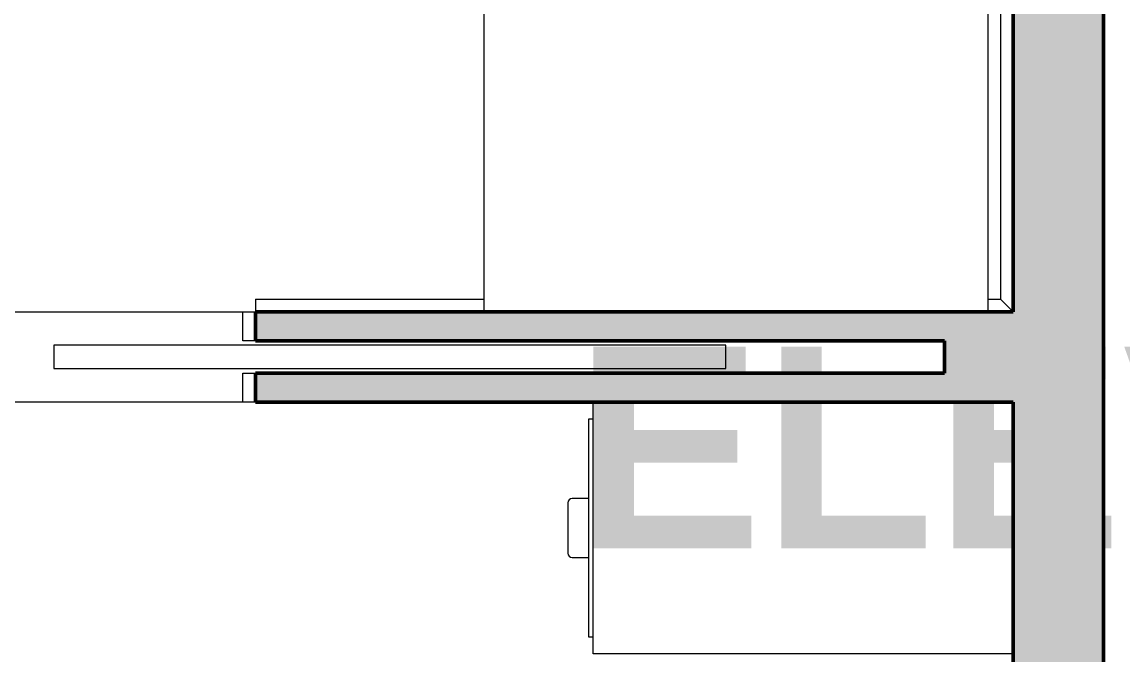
# Model space of a CAD drawing. Header units: inches. Extents: x -897 to 1409, y -1054 to 924.
# Drawn here: x 657.8 to 723.2, y 224.3 to 261.9 of the extents above; entities that cross this region are included whole.
import ezdxf

# ---------------------------------------------------------------- set-up
doc = ezdxf.new("R2010")
doc.units = ezdxf.units.IN
doc.header["$MEASUREMENT"] = 0
for name, color, linetype, lineweight in [('A-AREA-IDEN', 2, 'Continuous', 9), ('A-DOOR', 31, 'Continuous', 13), ('A-DOOR-FRAM', 31, 'Continuous', 20), ('A-WALL-PATT', 111, 'Continuous', 13), ('I-FURN', 30, 'Continuous', 9), ('I-WALL', 2, 'Continuous', 13), ('Q-CASE', 31, 'Continuous', 9)]:
    doc.layers.add(name, color=color, linetype=linetype, lineweight=lineweight)
doc.styles.add('Arial_B', font='arialbd.ttf', dxfattribs={"height": 12})

# ---------------------------------------------------------------- blocks, each defined once
blk = doc.blocks.new('Single-Pocket - 40_ x 96_-4614898-7TH FLOOR TELECOM PLAN')
at = {"layer": 'A-DOOR', "color": 133, "lineweight": 20}
for p, q in [((-48, 0.6875), (-48, -0.6875)), ((-8, 0.6875), (-48, 0.6875)), ((-8, -0.6875), (-8, 0.6875)), ((-48, -0.6875), (-8, -0.6875))]:
    blk.add_line(p, q, dxfattribs=at)
at = {"layer": 'A-DOOR-FRAM', "color": 133}
for p, q in [((-20, 2.6875), (-19.25, 2.6875)), ((-19.25, 2.6875), (-19.25, 0.9625)), ((-19.25, 0.9625), (-20, 0.9625)), ((-20, -0.9625), (-19.25, -0.9625)), ((-19.25, -0.9625), (-19.25, -2.6875)), ((-19.25, -2.6875), (-20, -2.6875))]:
    blk.add_line(p, q, dxfattribs=at)
blk = doc.blocks.new('Counter Top wo Backsplash - 30_ Depth Desk 3__ Thickness-4590493-7TH FLOOR TELECOM PLAN')
at = {"layer": 'Q-CASE'}
for p, q in [((239.3, 0), (-47.262, 0)), ((-47.262, -30), (239.3, -30))]:
    blk.add_line(p, q, dxfattribs=at)
blk = doc.blocks.new('Cabinet-File 4 Drawer - 15_ x 25_-V36-7TH FLOOR TELECOM PLAN')
at = {"layer": 'I-FURN', "color": 53}
for p, q in [((-6.785, 19.346), (-6.785, 18.346)), ((-3.535, 19.596), (-6.535, 19.596)), ((-3.285, 18.346), (-3.285, 19.346)), ((-11.535, 18.346), (1.465, 18.346)), ((-11.535, 18.096), (-11.535, 18.346)), ((1.465, 18.346), (1.465, 18.096)), ((-12.535, 18.096), (2.465, 18.096)), ((-12.535, -6.904), (-12.535, 18.096))]:
    blk.add_line(p, q, dxfattribs=at)
for centre, start, end in [((-6.535, 19.346), 90, 180), ((-3.535, 19.346), 0, 90)]:
    blk.add_arc(centre, 0.25, start, end, dxfattribs=at)

msp = doc.modelspace()

# ---------------------------------------------------------------- hatches: boundary and pattern name
at = {"layer": 'A-WALL-PATT', "lineweight": 5}
msp.add_hatch(color=9, dxfattribs=at).paths.add_polyline_path([(716.773, 23.631), (722.148, 23.631), (722.148, 500.568), (716.773, 500.568), (716.773, 29.006)], flags=0)
at = {"layer": 'A-WALL-PATT'}
h = msp.add_hatch(color=253, dxfattribs=at)
h.paths.add_polyline_path([(716.773, 239.318), (716.773, 244.693), (671.68, 244.693), (671.68, 242.968), (712.68, 242.968), (712.68, 241.043), (671.68, 241.043), (671.68, 239.318), (692.02, 239.318)], flags=0)
h.paths.add_polyline_path([(554.785, 239.318), (631.68, 239.318), (631.68, 244.693), (554.785, 244.693)], flags=0)

# ---------------------------------------------------------------- linework, layer by layer
at = {"layer": 'A-WALL-PATT', "lineweight": 9}
for p, q in [((716.023, 520.131), (716.023, 245.443)), ((671.68, 245.443), (685.273, 245.443)), ((671.68, 245.443), (671.68, 244.693)), ((715.273, 245.443), (716.023, 245.443)), ((716.023, 245.443), (716.773, 244.693)), ((716.773, 244.693), (716.023, 245.443))]:
    msp.add_line(p, q, dxfattribs=at)
at = {"layer": 'I-WALL', "color": 213, "lineweight": 50}
for p, q in [((716.773, 500.568), (716.773, 244.693)), ((722.148, 206.724), (722.148, 338.724)), ((716.773, 244.693), (671.68, 244.693)), ((671.68, 244.693), (671.68, 242.968)), ((671.68, 242.968), (712.68, 242.968)), ((712.68, 242.968), (712.68, 241.043)), ((712.68, 241.043), (671.68, 241.043)), ((671.68, 241.043), (671.68, 239.318)), ((671.68, 239.318), (716.773, 239.318)), ((716.773, 239.318), (716.773, 29.006))]:
    msp.add_line(p, q, dxfattribs=at)
at = {"layer": 'I-WALL', "color": 253}
for p, q in [((631.68, 244.693), (671.68, 244.693)), ((671.68, 239.318), (631.68, 239.318))]:
    msp.add_line(p, q, dxfattribs=at)

# ---------------------------------------------------------------- block references
at = {"color": 53, "lineweight": 9}
for name, p, rotation in [('Counter Top wo Backsplash - 30_ Depth Desk 3__ Thickness-4590493-7TH FLOOR TELECOM PLAN', (715.273, 483.993), 269.9999999999997), ('Single-Pocket - 40_ x 96_-4614898-7TH FLOOR TELECOM PLAN', (651.68, 242.006), 180), ('Cabinet-File 4 Drawer - 15_ x 25_-V36-7TH FLOOR TELECOM PLAN', (709.869, 236.854), 89.99999999999967)]:
    msp.add_blockref(name, p, dxfattribs=dict(at, rotation=rotation))

# ---------------------------------------------------------------- texts
at = {"layer": 'A-AREA-IDEN', "insert": (690.667, 242.614), "char_height": 12, "width": 186.648, "attachment_point": 1, "style": 'Arial_B'}
msp.add_mtext('ELEVATOR-LOBBY', dxfattribs=at)

doc.saveas('drawing.dxf')
